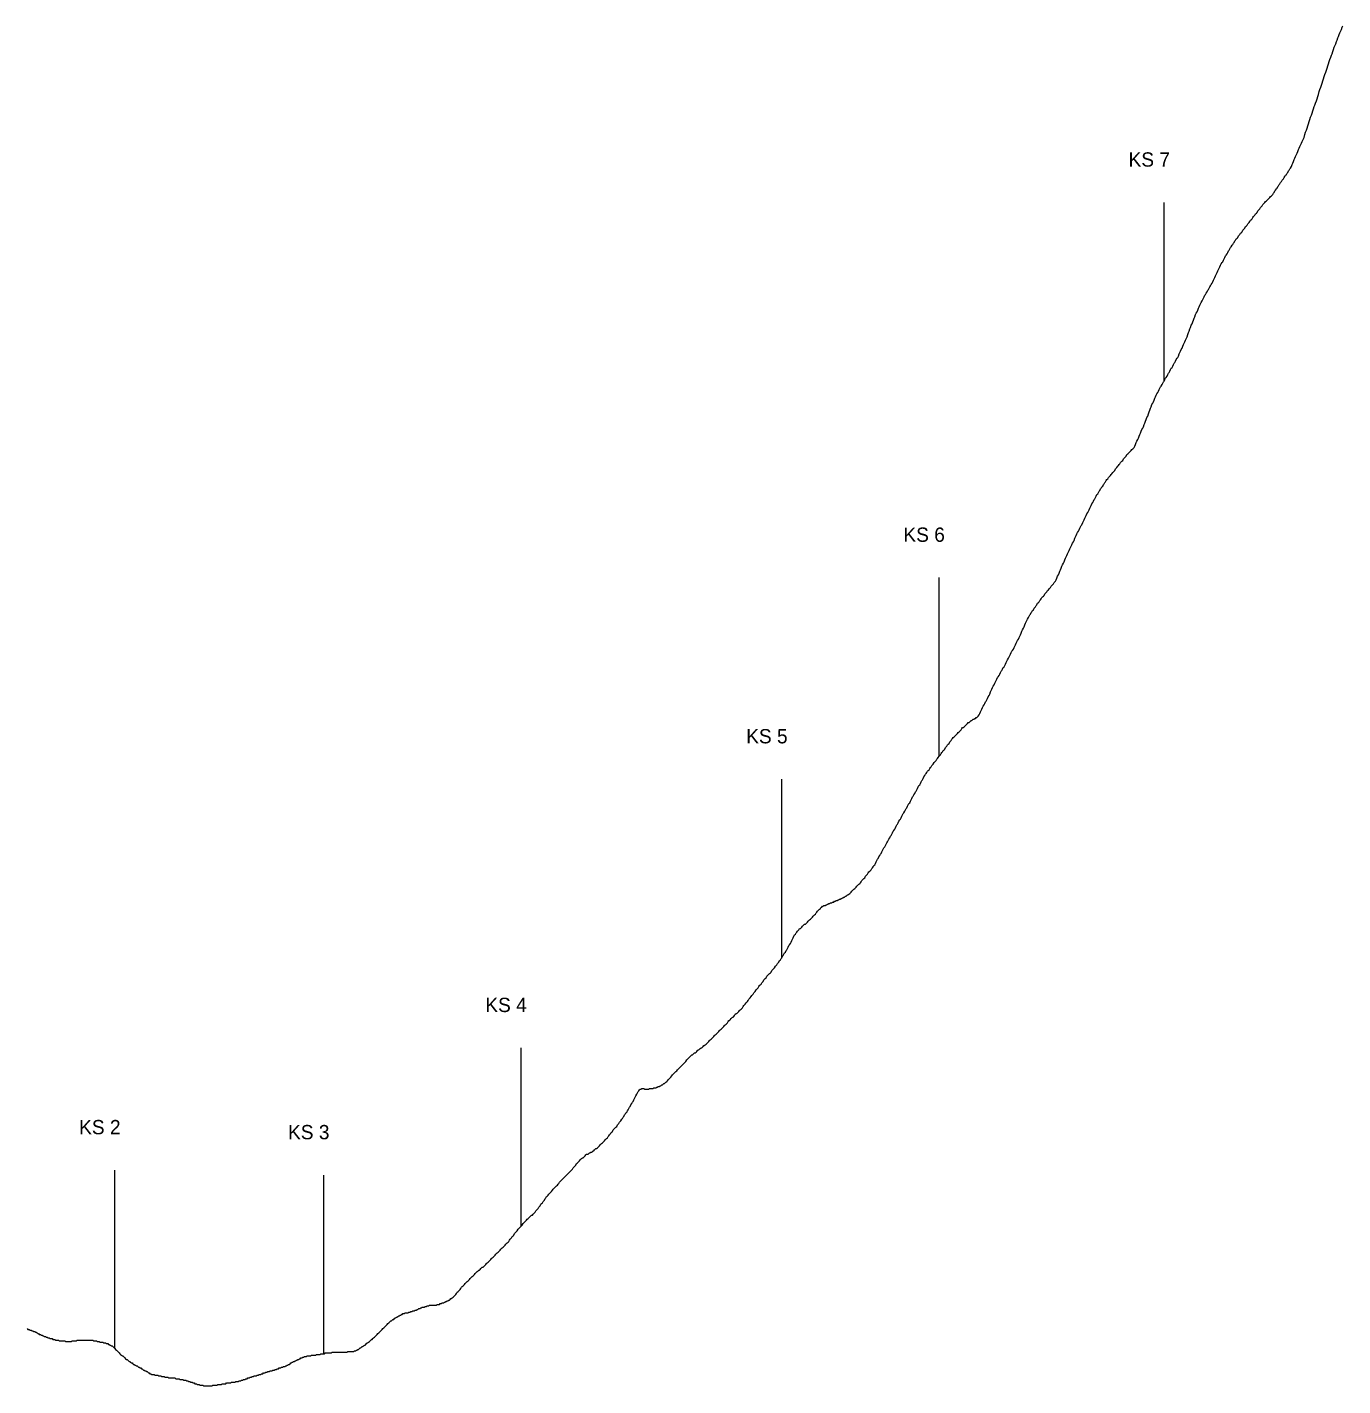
# Model space of a CAD drawing. Header units: metres. Extents: x 1 to 14781, y 7034 to 11914.
# Drawn here: x 3686 to 5527, y 7034 to 8935 of the extents above; entities that cross this region are included whole.
import ezdxf

# ---------------------------------------------------------------- set-up
doc = ezdxf.new("R2010")
doc.units = ezdxf.units.M
for name, color, linetype in [('profile_mark_labels', 3, 'Continuous'), ('profile_marks', 1, 'Continuous'), ('profile_polyline', 7, 'Continuous')]:
    doc.layers.add(name, color=color, linetype=linetype)

msp = doc.modelspace()

# ---------------------------------------------------------------- linework, layer by layer
at = {"layer": 'profile_marks'}
for p, q in [((5277.2, 8440), (5277.2, 8690)), ((4962.2, 7915), (4962.2, 8165)), ((4742.2, 7633), (4742.2, 7883)), ((4377.2, 7257), (4377.2, 7507)), ((3808.9, 7086), (3808.9, 7336)), ((4101.2, 7079), (4101.2, 7329))]:
    msp.add_line(p, q, dxfattribs=at)
at = {"layer": 'profile_polyline'}
msp.add_lwpolyline([(3686, 7114), (3687, 7113), (3688, 7113), (3689, 7113), (3690, 7112), (3691, 7112), (3692, 7112), (3693, 7111), (3694, 7111), (3695, 7110), (3696, 7110), (3697, 7110), (3698, 7109), (3699, 7109), (3700, 7108), (3701, 7107), (3702, 7107), (3703, 7106), (3704, 7106), (3705, 7106), (3706, 7105), (3707, 7105), (3708, 7104), (3709, 7104), (3710, 7103), (3711, 7103), (3712, 7103), (3713, 7102), (3714, 7102), (3715, 7101), (3716, 7101), (3717, 7101), (3718, 7100), (3719, 7100), (3720, 7100), (3721, 7100), (3722, 7099), (3723, 7099), (3724, 7099), (3725, 7099), (3726, 7098), (3727, 7098), (3728, 7098), (3729, 7098), (3730, 7098), (3731, 7097), (3732, 7097), (3733, 7097), (3734, 7097), (3735, 7097), (3736, 7097), (3737, 7097), (3738, 7097), (3739, 7097), (3740, 7096), (3741, 7096), (3742, 7096), (3743, 7096), (3744, 7096), (3745, 7096), (3746, 7096), (3747, 7096), (3748, 7096), (3749, 7097), (3750, 7097), (3751, 7097), (3752, 7097), (3753, 7097), (3754, 7097), (3755, 7097), (3756, 7098), (3757, 7098), (3758, 7098), (3759, 7098), (3760, 7098), (3761, 7098), (3762, 7098), (3763, 7098), (3764, 7098), (3765, 7098), (3766, 7098), (3767, 7098), (3768, 7098), (3769, 7098), (3770, 7098), (3771, 7098), (3772, 7098), (3773, 7098), (3774, 7098), (3775, 7098), (3776, 7098), (3777, 7098), (3778, 7098), (3779, 7097), (3780, 7097), (3781, 7097), (3782, 7097), (3783, 7097), (3784, 7096), (3785, 7096), (3786, 7096), (3787, 7096), (3788, 7095), (3789, 7095), (3790, 7095), (3791, 7095), (3792, 7095), (3793, 7094), (3794, 7094), (3795, 7094), (3796, 7094), (3797, 7093), (3798, 7093), (3799, 7093), (3800, 7092), (3801, 7092), (3802, 7091), (3803, 7091), (3804, 7090), (3805, 7090), (3806, 7089), (3807, 7088), (3808, 7087), (3809, 7086), (3810, 7085), (3811, 7084), (3812, 7083), (3813, 7082), (3814, 7081), (3815, 7080), (3816, 7079), (3817, 7078), (3818, 7077), (3819, 7076), (3820, 7076), (3821, 7075), (3822, 7074), (3823, 7073), (3824, 7072), (3825, 7071), (3826, 7071), (3827, 7070), (3828, 7069), (3829, 7068), (3830, 7068), (3831, 7067), (3832, 7066), (3833, 7066), (3834, 7065), (3835, 7064), (3836, 7064), (3837, 7063), (3838, 7063), (3839, 7062), (3840, 7062), (3841, 7061), (3842, 7060), (3843, 7060), (3844, 7059), (3845, 7059), (3846, 7058), (3847, 7058), (3848, 7057), (3849, 7056), (3850, 7056), (3851, 7055), (3852, 7055), (3853, 7054), (3854, 7054), (3855, 7053), (3856, 7052), (3857, 7052), (3858, 7051), (3859, 7051), (3860, 7050), (3861, 7050), (3862, 7050), (3863, 7050), (3864, 7050), (3865, 7049), (3866, 7049), (3867, 7049), (3868, 7049), (3869, 7049), (3870, 7048), (3871, 7048), (3872, 7048), (3873, 7048), (3874, 7047), (3875, 7047), (3876, 7047), (3877, 7047), (3878, 7047), (3879, 7046), (3880, 7046), (3881, 7046), (3882, 7046), (3883, 7046), (3884, 7045), (3885, 7045), (3886, 7045), (3887, 7045), (3888, 7045), (3889, 7045), (3890, 7045), (3891, 7045), (3892, 7045), (3893, 7045), (3894, 7044), (3895, 7044), (3896, 7044), (3897, 7044), (3898, 7044), (3899, 7044), (3900, 7043), (3901, 7043), (3902, 7043), (3903, 7043), (3904, 7043), (3905, 7042), (3906, 7042), (3907, 7042), (3908, 7042), (3909, 7041), (3910, 7041), (3911, 7041), (3912, 7040), (3913, 7040), (3914, 7040), (3915, 7039), (3916, 7039), (3917, 7039), (3918, 7038), (3919, 7038), (3920, 7038), (3921, 7037), (3922, 7037), (3923, 7037), (3924, 7036), (3925, 7036), (3926, 7036), (3927, 7036), (3928, 7035), (3929, 7035), (3930, 7035), (3931, 7035), (3932, 7035), (3933, 7034), (3934, 7034), (3935, 7034), (3936, 7034), (3937, 7034), (3938, 7034), (3939, 7034), (3940, 7034), (3941, 7034), (3942, 7034), (3943, 7034), (3944, 7034), (3945, 7034), (3946, 7035), (3947, 7035), (3948, 7035), (3949, 7035), (3950, 7035), (3951, 7035), (3952, 7035), (3953, 7036), (3954, 7036), (3955, 7036), (3956, 7036), (3957, 7036), (3958, 7036), (3959, 7037), (3960, 7037), (3961, 7037), (3962, 7037), (3963, 7037), (3964, 7037), (3965, 7038), (3966, 7038), (3967, 7038), (3968, 7038), (3969, 7038), (3970, 7038), (3971, 7038), (3972, 7039), (3973, 7039), (3974, 7039), (3975, 7039), (3976, 7039), (3977, 7039), (3978, 7040), (3979, 7040), (3980, 7040), (3981, 7040), (3982, 7040), (3983, 7041), (3984, 7041), (3985, 7041), (3986, 7042), (3987, 7042), (3988, 7042), (3989, 7043), (3990, 7043), (3991, 7043), (3992, 7044), (3993, 7044), (3994, 7044), (3995, 7045), (3996, 7045), (3997, 7045), (3998, 7046), (3999, 7046), (4000, 7046), (4001, 7047), (4002, 7047), (4003, 7047), (4004, 7048), (4005, 7048), (4006, 7048), (4007, 7048), (4008, 7049), (4009, 7049), (4010, 7049), (4011, 7050), (4012, 7050), (4013, 7050), (4014, 7051), (4015, 7051), (4016, 7051), (4017, 7052), (4018, 7052), (4019, 7052), (4020, 7053), (4021, 7053), (4022, 7053), (4023, 7054), (4024, 7054), (4025, 7054), (4026, 7055), (4027, 7055), (4028, 7055), (4029, 7055), (4030, 7056), (4031, 7056), (4032, 7056), (4033, 7057), (4034, 7057), (4035, 7057), (4036, 7058), (4037, 7058), (4038, 7058), (4039, 7059), (4040, 7059), (4041, 7059), (4042, 7060), (4043, 7060), (4044, 7060), (4045, 7061), (4046, 7061), (4047, 7061), (4048, 7062), (4049, 7062), (4050, 7063), (4051, 7063), (4052, 7064), (4053, 7064), (4054, 7065), (4055, 7066), (4056, 7066), (4057, 7067), (4058, 7067), (4059, 7068), (4060, 7068), (4061, 7069), (4062, 7069), (4063, 7070), (4064, 7070), (4065, 7071), (4066, 7071), (4067, 7072), (4068, 7072), (4069, 7073), (4070, 7073), (4071, 7073), (4072, 7074), (4073, 7074), (4074, 7075), (4075, 7075), (4076, 7075), (4077, 7075), (4078, 7076), (4079, 7076), (4080, 7076), (4081, 7076), (4082, 7076), (4083, 7076), (4084, 7077), (4085, 7077), (4086, 7077), (4087, 7077), (4088, 7077), (4089, 7077), (4090, 7077), (4091, 7078), (4092, 7078), (4093, 7078), (4094, 7078), (4095, 7078), (4096, 7078), (4097, 7079), (4098, 7079), (4099, 7079), (4100, 7079), (4101, 7079), (4102, 7079), (4103, 7080), (4104, 7080), (4105, 7080), (4106, 7080), (4107, 7080), (4108, 7080), (4109, 7080), (4110, 7080), (4111, 7080), (4112, 7080), (4113, 7081), (4114, 7081), (4115, 7081), (4116, 7081), (4117, 7081), (4118, 7081), (4119, 7081), (4120, 7081), (4121, 7081), (4122, 7081), (4123, 7081), (4124, 7081), (4125, 7081), (4126, 7081), (4127, 7081), (4128, 7081), (4129, 7081), (4130, 7081), (4131, 7081), (4132, 7081), (4133, 7081), (4134, 7081), (4135, 7082), (4136, 7082), (4137, 7082), (4138, 7082), (4139, 7082), (4140, 7082), (4141, 7082), (4142, 7082), (4143, 7082), (4144, 7083), (4145, 7083), (4146, 7083), (4147, 7084), (4148, 7084), (4149, 7085), (4150, 7085), (4151, 7086), (4152, 7087), (4153, 7087), (4154, 7088), (4155, 7089), (4156, 7089), (4157, 7090), (4158, 7091), (4159, 7091), (4160, 7092), (4161, 7093), (4162, 7094), (4163, 7094), (4164, 7095), (4165, 7096), (4166, 7097), (4167, 7098), (4168, 7099), (4169, 7099), (4170, 7100), (4171, 7101), (4172, 7102), (4173, 7103), (4174, 7104), (4175, 7105), (4176, 7106), (4177, 7107), (4178, 7108), (4179, 7109), (4180, 7110), (4181, 7111), (4182, 7112), (4183, 7113), (4184, 7114), (4185, 7115), (4186, 7116), (4187, 7117), (4188, 7118), (4189, 7119), (4190, 7120), (4191, 7121), (4192, 7122), (4193, 7123), (4194, 7124), (4195, 7125), (4196, 7125), (4197, 7126), (4198, 7127), (4199, 7127), (4200, 7128), (4201, 7129), (4202, 7129), (4203, 7130), (4204, 7130), (4205, 7131), (4206, 7132), (4207, 7132), (4208, 7133), (4209, 7133), (4210, 7134), (4211, 7134), (4212, 7135), (4213, 7135), (4214, 7135), (4215, 7136), (4216, 7136), (4217, 7136), (4218, 7136), (4219, 7136), (4220, 7137), (4221, 7137), (4222, 7137), (4223, 7138), (4224, 7138), (4225, 7138), (4226, 7139), (4227, 7139), (4228, 7139), (4229, 7140), (4230, 7140), (4231, 7140), (4232, 7141), (4233, 7141), (4234, 7142), (4235, 7142), (4236, 7142), (4237, 7143), (4238, 7143), (4239, 7144), (4240, 7144), (4241, 7144), (4242, 7144), (4243, 7145), (4244, 7145), (4245, 7145), (4246, 7146), (4247, 7146), (4248, 7146), (4249, 7147), (4250, 7147), (4251, 7147), (4252, 7147), (4253, 7147), (4254, 7147), (4255, 7147), (4256, 7147), (4257, 7147), (4258, 7147), (4259, 7147), (4260, 7148), (4261, 7148), (4262, 7148), (4263, 7148), (4264, 7149), (4265, 7149), (4266, 7149), (4267, 7150), (4268, 7150), (4269, 7150), (4270, 7151), (4271, 7151), (4272, 7152), (4273, 7152), (4274, 7153), (4275, 7153), (4276, 7154), (4277, 7154), (4278, 7155), (4279, 7156), (4280, 7156), (4281, 7157), (4282, 7158), (4283, 7159), (4284, 7160), (4285, 7161), (4286, 7162), (4287, 7163), (4288, 7165), (4289, 7166), (4290, 7167), (4291, 7168), (4292, 7169), (4293, 7170), (4294, 7172), (4295, 7173), (4296, 7174), (4297, 7175), (4298, 7176), (4299, 7177), (4300, 7178), (4301, 7179), (4302, 7180), (4303, 7181), (4304, 7182), (4305, 7183), (4306, 7184), (4307, 7185), (4308, 7186), (4309, 7187), (4310, 7188), (4311, 7189), (4312, 7190), (4313, 7191), (4314, 7192), (4315, 7193), (4316, 7194), (4317, 7195), (4318, 7196), (4319, 7196), (4320, 7197), (4321, 7198), (4322, 7199), (4323, 7200), (4324, 7200), (4325, 7201), (4326, 7202), (4327, 7203), (4328, 7204), (4329, 7205), (4330, 7206), (4331, 7207), (4332, 7208), (4333, 7209), (4334, 7210), (4335, 7211), (4336, 7212), (4337, 7213), (4338, 7214), (4339, 7215), (4340, 7216), (4341, 7217), (4342, 7218), (4343, 7219), (4344, 7220), (4345, 7221), (4346, 7222), (4347, 7223), (4348, 7224), (4349, 7225), (4350, 7226), (4351, 7227), (4352, 7228), (4353, 7229), (4354, 7230), (4355, 7231), (4356, 7232), (4357, 7233), (4358, 7234), (4359, 7235), (4360, 7236), (4361, 7238), (4362, 7239), (4363, 7240), (4364, 7241), (4365, 7243), (4366, 7244), (4367, 7245), (4368, 7247), (4369, 7248), (4370, 7249), (4371, 7250), (4372, 7251), (4373, 7253), (4374, 7254), (4375, 7255), (4376, 7256), (4377, 7257), (4378, 7258), (4379, 7259), (4380, 7261), (4381, 7262), (4382, 7263), (4383, 7264), (4384, 7265), (4385, 7266), (4386, 7267), (4387, 7268), (4388, 7269), (4389, 7270), (4390, 7271), (4391, 7272), (4392, 7273), (4393, 7273), (4394, 7274), (4395, 7275), (4396, 7276), (4397, 7277), (4398, 7279), (4399, 7280), (4400, 7281), (4401, 7282), (4402, 7284), (4403, 7285), (4404, 7286), (4405, 7288), (4406, 7289), (4407, 7290), (4408, 7292), (4409, 7293), (4410, 7294), (4411, 7296), (4412, 7297), (4413, 7299), (4414, 7300), (4415, 7301), (4416, 7302), (4417, 7303), (4418, 7304), (4419, 7305), (4420, 7306), (4421, 7308), (4422, 7309), (4423, 7310), (4424, 7311), (4425, 7312), (4426, 7313), (4427, 7314), (4428, 7315), (4429, 7316), (4430, 7317), (4431, 7319), (4432, 7320), (4433, 7321), (4434, 7322), (4435, 7323), (4436, 7324), (4437, 7325), (4438, 7326), (4439, 7327), (4440, 7328), (4441, 7329), (4442, 7330), (4443, 7331), (4444, 7332), (4445, 7333), (4446, 7334), (4447, 7335), (4448, 7336), (4449, 7337), (4450, 7339), (4451, 7340), (4452, 7341), (4453, 7342), (4454, 7343), (4455, 7345), (4456, 7346), (4457, 7347), (4458, 7348), (4459, 7349), (4460, 7350), (4461, 7351), (4462, 7352), (4463, 7353), (4464, 7353), (4465, 7354), (4466, 7355), (4467, 7356), (4468, 7357), (4469, 7358), (4470, 7358), (4471, 7358), (4472, 7359), (4473, 7360), (4474, 7360), (4475, 7361), (4476, 7361), (4477, 7362), (4478, 7363), (4479, 7363), (4480, 7364), (4481, 7365), (4482, 7366), (4483, 7366), (4484, 7367), (4485, 7368), (4486, 7369), (4487, 7370), (4488, 7371), (4489, 7372), (4490, 7373), (4491, 7374), (4492, 7375), (4493, 7376), (4494, 7377), (4495, 7378), (4496, 7379), (4497, 7380), (4498, 7381), (4499, 7383), (4500, 7384), (4501, 7385), (4502, 7386), (4503, 7388), (4504, 7389), (4505, 7390), (4506, 7392), (4507, 7393), (4508, 7394), (4509, 7395), (4510, 7396), (4511, 7397), (4512, 7399), (4513, 7400), (4514, 7401), (4515, 7403), (4516, 7404), (4517, 7405), (4518, 7407), (4519, 7408), (4520, 7410), (4521, 7411), (4522, 7413), (4523, 7414), (4524, 7416), (4525, 7417), (4526, 7419), (4527, 7420), (4528, 7422), (4529, 7424), (4530, 7425), (4531, 7427), (4532, 7429), (4533, 7431), (4534, 7432), (4535, 7434), (4536, 7436), (4537, 7438), (4538, 7440), (4539, 7442), (4540, 7444), (4541, 7446), (4542, 7447), (4543, 7448), (4544, 7449), (4545, 7449), (4546, 7450), (4547, 7450), (4548, 7450), (4549, 7450), (4550, 7449), (4551, 7449), (4552, 7449), (4553, 7449), (4554, 7449), (4555, 7449), (4556, 7449), (4557, 7450), (4558, 7450), (4559, 7450), (4560, 7450), (4561, 7450), (4562, 7450), (4563, 7451), (4564, 7451), (4565, 7451), (4566, 7451), (4567, 7452), (4568, 7452), (4569, 7453), (4570, 7453), (4571, 7453), (4572, 7454), (4573, 7454), (4574, 7455), (4575, 7455), (4576, 7456), (4577, 7457), (4578, 7457), (4579, 7458), (4580, 7459), (4581, 7460), (4582, 7461), (4583, 7462), (4584, 7463), (4585, 7464), (4586, 7465), (4587, 7466), (4588, 7468), (4589, 7469), (4590, 7470), (4591, 7471), (4592, 7472), (4593, 7473), (4594, 7474), (4595, 7475), (4596, 7476), (4597, 7477), (4598, 7478), (4599, 7479), (4600, 7480), (4601, 7481), (4602, 7482), (4603, 7483), (4604, 7484), (4605, 7485), (4606, 7486), (4607, 7487), (4608, 7488), (4609, 7490), (4610, 7491), (4611, 7492), (4612, 7493), (4613, 7494), (4614, 7495), (4615, 7496), (4616, 7497), (4617, 7497), (4618, 7498), (4619, 7499), (4620, 7500), (4621, 7500), (4622, 7501), (4623, 7502), (4624, 7503), (4625, 7504), (4626, 7504), (4627, 7505), (4628, 7506), (4629, 7507), (4630, 7507), (4631, 7508), (4632, 7509), (4633, 7510), (4634, 7510), (4635, 7511), (4636, 7512), (4637, 7513), (4638, 7514), (4639, 7515), (4640, 7516), (4641, 7517), (4642, 7518), (4643, 7519), (4644, 7520), (4645, 7521), (4646, 7522), (4647, 7523), (4648, 7524), (4649, 7525), (4650, 7526), (4651, 7527), (4652, 7528), (4653, 7529), (4654, 7530), (4655, 7531), (4656, 7532), (4657, 7533), (4658, 7534), (4659, 7535), (4660, 7536), (4661, 7537), (4662, 7538), (4663, 7539), (4664, 7540), (4665, 7541), (4666, 7542), (4667, 7544), (4668, 7545), (4669, 7545), (4670, 7546), (4671, 7548), (4672, 7549), (4673, 7550), (4674, 7550), (4675, 7551), (4676, 7552), (4677, 7554), (4678, 7555), (4679, 7555), (4680, 7556), (4681, 7557), (4682, 7558), (4683, 7559), (4684, 7560), (4685, 7561), (4686, 7562), (4687, 7563), (4688, 7565), (4689, 7566), (4690, 7567), (4691, 7568), (4692, 7570), (4693, 7571), (4694, 7572), (4695, 7573), (4696, 7575), (4697, 7576), (4698, 7577), (4699, 7579), (4700, 7580), (4701, 7581), (4702, 7582), (4703, 7584), (4704, 7585), (4705, 7586), (4706, 7588), (4707, 7589), (4708, 7590), (4709, 7591), (4710, 7593), (4711, 7594), (4712, 7595), (4713, 7596), (4714, 7598), (4715, 7599), (4716, 7600), (4717, 7602), (4718, 7603), (4719, 7604), (4720, 7605), (4721, 7607), (4722, 7608), (4723, 7609), (4724, 7610), (4725, 7611), (4726, 7612), (4727, 7613), (4728, 7615), (4729, 7616), (4730, 7617), (4731, 7618), (4732, 7619), (4733, 7621), (4734, 7622), (4735, 7623), (4736, 7625), (4737, 7626), (4738, 7627), (4739, 7629), (4740, 7630), (4741, 7632), (4742, 7633), (4743, 7635), (4744, 7636), (4745, 7638), (4746, 7640), (4747, 7641), (4748, 7643), (4749, 7644), (4750, 7646), (4751, 7648), (4752, 7650), (4753, 7651), (4754, 7653), (4755, 7655), (4756, 7657), (4757, 7659), (4758, 7661), (4759, 7663), (4760, 7665), (4761, 7666), (4762, 7668), (4763, 7669), (4764, 7670), (4765, 7671), (4766, 7672), (4767, 7674), (4768, 7674), (4769, 7675), (4770, 7676), (4771, 7677), (4772, 7678), (4773, 7679), (4774, 7680), (4775, 7680), (4776, 7681), (4777, 7682), (4778, 7683), (4779, 7684), (4780, 7685), (4781, 7686), (4782, 7687), (4783, 7688), (4784, 7689), (4785, 7690), (4786, 7691), (4787, 7692), (4788, 7693), (4789, 7694), (4790, 7696), (4791, 7697), (4792, 7698), (4793, 7699), (4794, 7700), (4795, 7701), (4796, 7702), (4797, 7704), (4798, 7704), (4799, 7705), (4800, 7705), (4801, 7706), (4802, 7706), (4803, 7706), (4804, 7707), (4805, 7707), (4806, 7708), (4807, 7708), (4808, 7709), (4809, 7709), (4810, 7710), (4811, 7710), (4812, 7710), (4813, 7711), (4814, 7711), (4815, 7711), (4816, 7712), (4817, 7712), (4818, 7713), (4819, 7713), (4820, 7713), (4821, 7714), (4822, 7714), (4823, 7715), (4824, 7715), (4825, 7716), (4826, 7716), (4827, 7717), (4828, 7717), (4829, 7718), (4830, 7718), (4831, 7719), (4832, 7719), (4833, 7720), (4834, 7721), (4835, 7721), (4836, 7722), (4837, 7723), (4838, 7724), (4839, 7725), (4840, 7726), (4841, 7727), (4842, 7728), (4843, 7729), (4844, 7730), (4845, 7731), (4846, 7732), (4847, 7733), (4848, 7734), (4849, 7735), (4850, 7736), (4851, 7737), (4852, 7738), (4853, 7739), (4854, 7741), (4855, 7742), (4856, 7743), (4857, 7744), (4858, 7745), (4859, 7747), (4860, 7748), (4861, 7749), (4862, 7750), (4863, 7752), (4864, 7753), (4865, 7754), (4866, 7755), (4867, 7756), (4868, 7758), (4869, 7759), (4870, 7760), (4871, 7762), (4872, 7763), (4873, 7765), (4874, 7767), (4875, 7769), (4876, 7771), (4877, 7772), (4878, 7774), (4879, 7776), (4880, 7778), (4881, 7779), (4882, 7781), (4883, 7783), (4884, 7785), (4885, 7787), (4886, 7788), (4887, 7790), (4888, 7792), (4889, 7794), (4890, 7795), (4891, 7797), (4892, 7799), (4893, 7801), (4894, 7803), (4895, 7804), (4896, 7806), (4897, 7808), (4898, 7810), (4899, 7811), (4900, 7813), (4901, 7815), (4902, 7817), (4903, 7819), (4904, 7820), (4905, 7822), (4906, 7824), (4907, 7826), (4908, 7827), (4909, 7829), (4910, 7831), (4911, 7833), (4912, 7835), (4913, 7836), (4914, 7838), (4915, 7840), (4916, 7842), (4917, 7843), (4918, 7845), (4919, 7847), (4920, 7849), (4921, 7850), (4922, 7852), (4923, 7854), (4924, 7856), (4925, 7858), (4926, 7859), (4927, 7861), (4928, 7863), (4929, 7865), (4930, 7866), (4931, 7868), (4932, 7870), (4933, 7872), (4934, 7874), (4935, 7875), (4936, 7877), (4937, 7879), (4938, 7881), (4939, 7882), (4940, 7884), (4941, 7886), (4942, 7888), (4943, 7890), (4944, 7891), (4945, 7892), (4946, 7894), (4947, 7895), (4948, 7896), (4949, 7898), (4950, 7899), (4951, 7900), (4952, 7902), (4953, 7903), (4954, 7904), (4955, 7906), (4956, 7907), (4957, 7908), (4958, 7909), (4959, 7911), (4960, 7912), (4961, 7913), (4962, 7915), (4963, 7916), (4964, 7917), (4965, 7919), (4966, 7920), (4967, 7921), (4968, 7923), (4969, 7924), (4970, 7925), (4971, 7927), (4972, 7928), (4973, 7929), (4974, 7931), (4975, 7932), (4976, 7933), (4977, 7935), (4978, 7936), (4979, 7937), (4980, 7939), (4981, 7940), (4982, 7941), (4983, 7942), (4984, 7943), (4985, 7944), (4986, 7945), (4987, 7946), (4988, 7947), (4989, 7948), (4990, 7949), (4991, 7950), (4992, 7951), (4993, 7952), (4994, 7954), (4995, 7955), (4996, 7955), (4997, 7956), (4998, 7957), (4999, 7958), (5000, 7959), (5001, 7960), (5002, 7961), (5003, 7962), (5004, 7962), (5005, 7963), (5006, 7964), (5007, 7965), (5008, 7965), (5009, 7966), (5010, 7967), (5011, 7967), (5012, 7968), (5013, 7968), (5014, 7969), (5015, 7969), (5016, 7970), (5017, 7971), (5018, 7973), (5019, 7975), (5020, 7977), (5021, 7979), (5022, 7981), (5023, 7983), (5024, 7985), (5025, 7987), (5026, 7989), (5027, 7991), (5028, 7992), (5029, 7994), (5030, 7996), (5031, 7998), (5032, 8000), (5033, 8002), (5034, 8005), (5035, 8007), (5036, 8009), (5037, 8011), (5038, 8013), (5039, 8015), (5040, 8017), (5041, 8019), (5042, 8021), (5043, 8023), (5044, 8025), (5045, 8026), (5046, 8028), (5047, 8030), (5048, 8032), (5049, 8034), (5050, 8035), (5051, 8037), (5052, 8039), (5053, 8040), (5054, 8042), (5055, 8044), (5056, 8046), (5057, 8048), (5058, 8050), (5059, 8052), (5060, 8054), (5061, 8056), (5062, 8058), (5063, 8060), (5064, 8062), (5065, 8063), (5066, 8065), (5067, 8067), (5068, 8069), (5069, 8071), (5070, 8073), (5071, 8075), (5072, 8077), (5073, 8079), (5074, 8081), (5075, 8083), (5076, 8085), (5077, 8087), (5078, 8090), (5079, 8092), (5080, 8094), (5081, 8096), (5082, 8099), (5083, 8101), (5084, 8103), (5085, 8105), (5086, 8107), (5087, 8109), (5088, 8111), (5089, 8113), (5090, 8114), (5091, 8116), (5092, 8117), (5093, 8119), (5094, 8120), (5095, 8122), (5096, 8123), (5097, 8124), (5098, 8126), (5099, 8127), (5100, 8129), (5101, 8130), (5102, 8131), (5103, 8133), (5104, 8134), (5105, 8135), (5106, 8137), (5107, 8138), (5108, 8139), (5109, 8140), (5110, 8142), (5111, 8143), (5112, 8144), (5113, 8145), (5114, 8147), (5115, 8148), (5116, 8149), (5117, 8150), (5118, 8151), (5119, 8153), (5120, 8154), (5121, 8155), (5122, 8156), (5123, 8158), (5124, 8159), (5125, 8160), (5126, 8162), (5127, 8164), (5128, 8167), (5129, 8169), (5130, 8171), (5131, 8174), (5132, 8176), (5133, 8178), (5134, 8181), (5135, 8183), (5136, 8185), (5137, 8187), (5138, 8190), (5139, 8192), (5140, 8194), (5141, 8196), (5142, 8198), (5143, 8201), (5144, 8203), (5145, 8205), (5146, 8207), (5147, 8209), (5148, 8211), (5149, 8213), (5150, 8215), (5151, 8217), (5152, 8220), (5153, 8222), (5154, 8224), (5155, 8226), (5156, 8228), (5157, 8230), (5158, 8232), (5159, 8234), (5160, 8236), (5161, 8238), (5162, 8239), (5163, 8242), (5164, 8244), (5165, 8246), (5166, 8248), (5167, 8250), (5168, 8252), (5169, 8254), (5170, 8256), (5171, 8258), (5172, 8260), (5173, 8262), (5174, 8264), (5175, 8266), (5176, 8268), (5177, 8270), (5178, 8272), (5179, 8274), (5180, 8275), (5181, 8277), (5182, 8279), (5183, 8281), (5184, 8282), (5185, 8284), (5186, 8286), (5187, 8287), (5188, 8289), (5189, 8290), (5190, 8292), (5191, 8293), (5192, 8295), (5193, 8296), (5194, 8298), (5195, 8299), (5196, 8301), (5197, 8302), (5198, 8303), (5199, 8305), (5200, 8306), (5201, 8307), (5202, 8308), (5203, 8309), (5204, 8310), (5205, 8312), (5206, 8313), (5207, 8314), (5208, 8315), (5209, 8317), (5210, 8318), (5211, 8319), (5212, 8321), (5213, 8322), (5214, 8323), (5215, 8324), (5216, 8326), (5217, 8327), (5218, 8328), (5219, 8329), (5220, 8331), (5221, 8332), (5222, 8333), (5223, 8334), (5224, 8335), (5225, 8337), (5226, 8338), (5227, 8339), (5228, 8340), (5229, 8341), (5230, 8342), (5231, 8343), (5232, 8344), (5233, 8345), (5234, 8346), (5235, 8347), (5236, 8349), (5237, 8351), (5238, 8354), (5239, 8356), (5240, 8358), (5241, 8360), (5242, 8363), (5243, 8365), (5244, 8367), (5245, 8370), (5246, 8372), (5247, 8374), (5248, 8376), (5249, 8379), (5250, 8381), (5251, 8384), (5252, 8386), (5253, 8389), (5254, 8391), (5255, 8394), (5256, 8397), (5257, 8399), (5258, 8402), (5259, 8404), (5260, 8407), (5261, 8409), (5262, 8411), (5263, 8413), (5264, 8416), (5265, 8418), (5266, 8420), (5267, 8422), (5268, 8424), (5269, 8426), (5270, 8428), (5271, 8430), (5272, 8432), (5273, 8433), (5274, 8435), (5275, 8437), (5276, 8439), (5277, 8440), (5278, 8442), (5279, 8444), (5280, 8445), (5281, 8447), (5282, 8449), (5283, 8451), (5284, 8452), (5285, 8454), (5286, 8456), (5287, 8458), (5288, 8459), (5289, 8461), (5290, 8463), (5291, 8465), (5292, 8466), (5293, 8468), (5294, 8470), (5295, 8472), (5296, 8473), (5297, 8475), (5298, 8478), (5299, 8480), (5300, 8482), (5301, 8484), (5302, 8486), (5303, 8489), (5304, 8491), (5305, 8493), (5306, 8495), (5307, 8497), (5308, 8499), (5309, 8502), (5310, 8505), (5311, 8508), (5312, 8510), (5313, 8513), (5314, 8515), (5315, 8518), (5316, 8520), (5317, 8523), (5318, 8525), (5319, 8528), (5320, 8530), (5321, 8533), (5322, 8535), (5323, 8537), (5324, 8539), (5325, 8542), (5326, 8544), (5327, 8546), (5328, 8548), (5329, 8550), (5330, 8552), (5331, 8554), (5332, 8556), (5333, 8558), (5334, 8560), (5335, 8561), (5336, 8563), (5337, 8565), (5338, 8567), (5339, 8568), (5340, 8570), (5341, 8572), (5342, 8573), (5343, 8575), (5344, 8577), (5345, 8579), (5346, 8581), (5347, 8583), (5348, 8585), (5349, 8587), (5350, 8589), (5351, 8592), (5352, 8594), (5353, 8596), (5354, 8598), (5355, 8600), (5356, 8602), (5357, 8604), (5358, 8606), (5359, 8607), (5360, 8609), (5361, 8611), (5362, 8613), (5363, 8615), (5364, 8616), (5365, 8618), (5366, 8620), (5367, 8622), (5368, 8623), (5369, 8625), (5370, 8627), (5371, 8628), (5372, 8630), (5373, 8631), (5374, 8633), (5375, 8634), (5376, 8636), (5377, 8637), (5378, 8639), (5379, 8640), (5380, 8641), (5381, 8643), (5382, 8644), (5383, 8645), (5384, 8647), (5385, 8648), (5386, 8649), (5387, 8651), (5388, 8652), (5389, 8653), (5390, 8654), (5391, 8656), (5392, 8657), (5393, 8658), (5394, 8660), (5395, 8661), (5396, 8662), (5397, 8663), (5398, 8665), (5399, 8666), (5400, 8667), (5401, 8669), (5402, 8670), (5403, 8671), (5404, 8672), (5405, 8674), (5406, 8675), (5407, 8676), (5408, 8678), (5409, 8679), (5410, 8680), (5411, 8681), (5412, 8683), (5413, 8684), (5414, 8685), (5415, 8687), (5416, 8688), (5417, 8689), (5418, 8690), (5419, 8691), (5420, 8692), (5421, 8693), (5422, 8694), (5423, 8695), (5424, 8696), (5425, 8697), (5426, 8698), (5427, 8699), (5428, 8700), (5429, 8701), (5430, 8703), (5431, 8704), (5432, 8706), (5433, 8707), (5434, 8709), (5435, 8710), (5436, 8712), (5437, 8713), (5438, 8715), (5439, 8716), (5440, 8718), (5441, 8719), (5442, 8721), (5443, 8722), (5444, 8723), (5445, 8725), (5446, 8726), (5447, 8728), (5448, 8729), (5449, 8731), (5450, 8732), (5451, 8734), (5452, 8735), (5453, 8737), (5454, 8738), (5455, 8740), (5456, 8743), (5457, 8745), (5458, 8747), (5459, 8750), (5460, 8752), (5461, 8754), (5462, 8757), (5463, 8759), (5464, 8761), (5465, 8764), (5466, 8766), (5467, 8768), (5468, 8770), (5469, 8773), (5470, 8775), (5471, 8777), (5472, 8779), (5473, 8781), (5474, 8785), (5475, 8788), (5476, 8791), (5477, 8794), (5478, 8797), (5479, 8800), (5480, 8803), (5481, 8806), (5482, 8809), (5483, 8812), (5484, 8815), (5485, 8818), (5486, 8821), (5487, 8824), (5488, 8826), (5489, 8829), (5490, 8832), (5491, 8835), (5492, 8838), (5493, 8841), (5494, 8845), (5495, 8848), (5496, 8851), (5497, 8854), (5498, 8857), (5499, 8860), (5500, 8863), (5501, 8866), (5502, 8869), (5503, 8872), (5504, 8875), (5505, 8878), (5506, 8881), (5507, 8884), (5508, 8887), (5509, 8890), (5510, 8893), (5511, 8896), (5512, 8898), (5513, 8901), (5514, 8904), (5515, 8907), (5516, 8909), (5517, 8912), (5518, 8915), (5519, 8917), (5520, 8920), (5521, 8922), (5522, 8925), (5523, 8927), (5524, 8930), (5525, 8932), (5526, 8935), (5527, 8937)], dxfattribs=at)

# ---------------------------------------------------------------- texts
at = {"layer": 'profile_mark_labels'}
for s, p in [('KS 7', (5227.2, 8740)), ('KS 6', (4912.2, 8215)), ('KS 5', (4692.2, 7933)), ('KS 4', (4327.2, 7557)), ('KS 2', (3758.9, 7386)), ('KS 3', (4051.2, 7379))]:
    msp.add_text(s, height=20, dxfattribs=at).set_placement(p)

doc.saveas('drawing.dxf')
